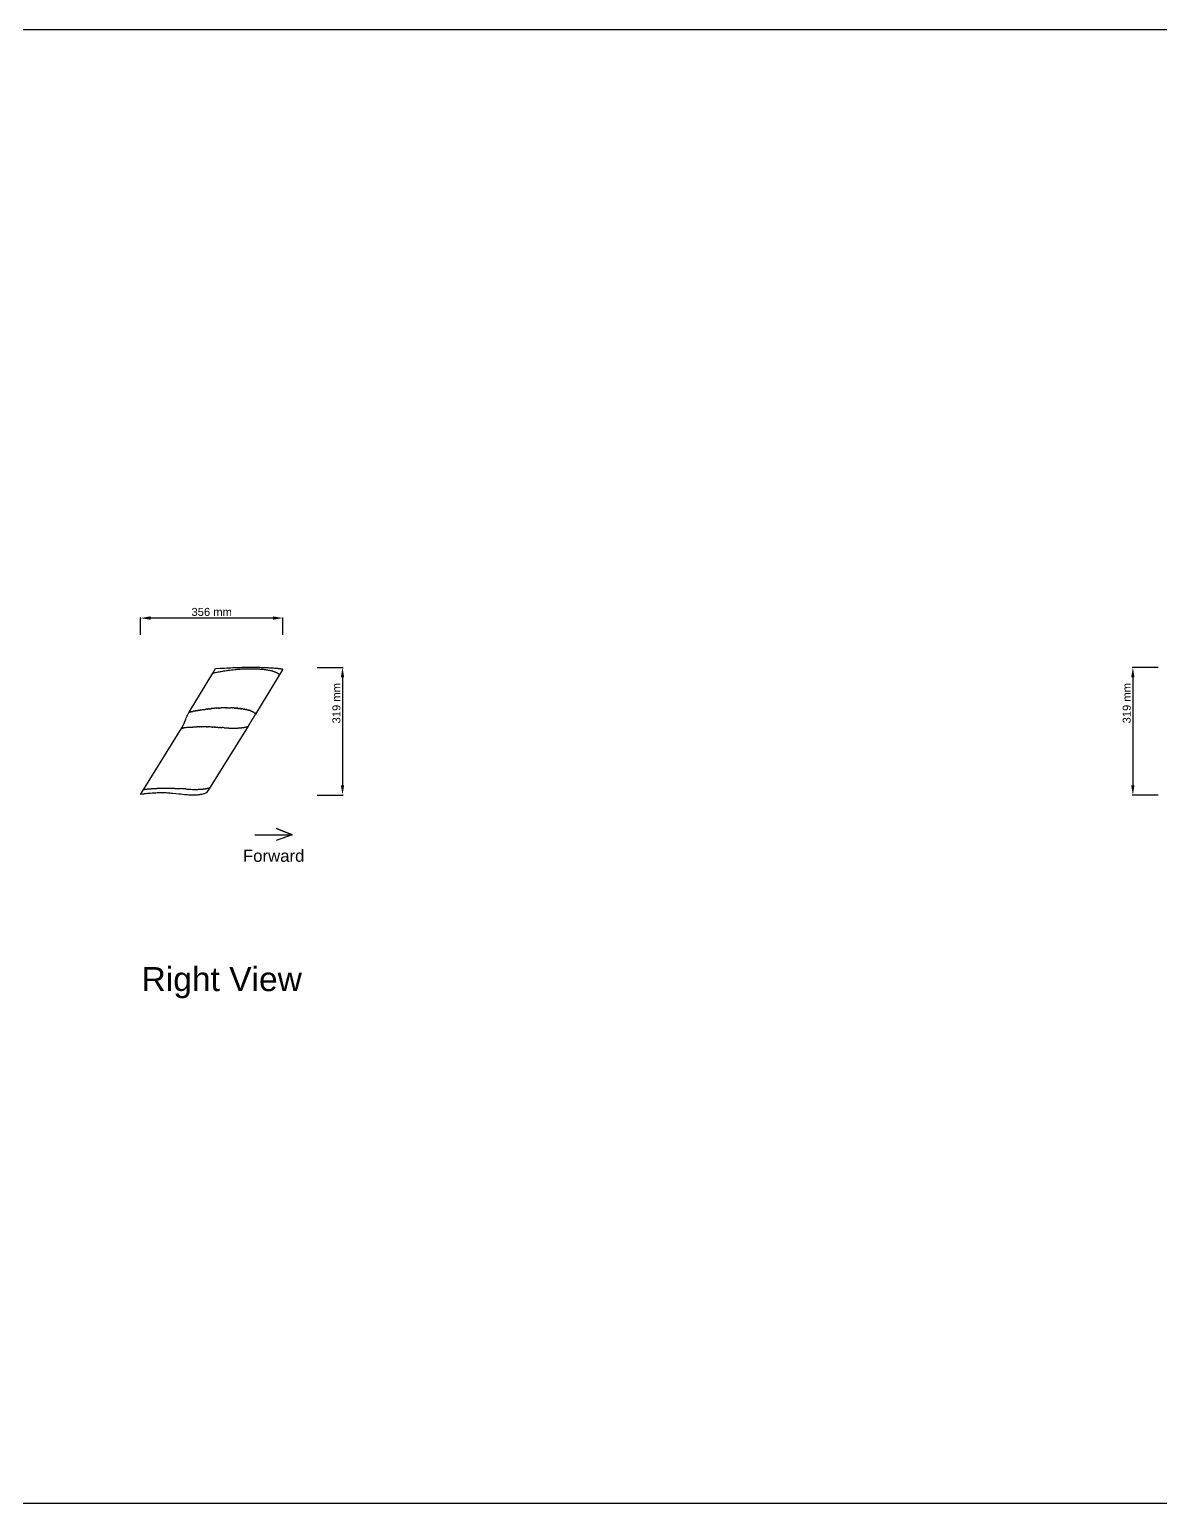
# Model space of a CAD drawing. Header units: millimetres. Extents: x 6152 to 28526, y 1087 to 12861.
# Drawn here: x 14631 to 17458, y 8855 to 12539 of the extents above; entities that cross this region are included whole.
import ezdxf

# ---------------------------------------------------------------- set-up
doc = ezdxf.new("R2010")
doc.units = ezdxf.units.MM
doc.header["$LTSCALE"] = 0.05
doc.layers.add('Cotation', color=8, linetype='Continuous', lineweight=9)
doc.layers.add('Text', color=8, linetype='Continuous')
doc.styles.get("Standard").update_dxf_attribs({"font": 'arial.ttf'})
doc.dimstyles.new('ISO-25', dxfattribs={"dimtxt": 2.5, "dimasz": 2.5, "dimexe": 1.25, "dimexo": 0.625, "dimtad": 1, "dimtxsty": 'Standard', "dimcen": 2.5, "dimadec": 0, "dimazin": 0, "dimtfac": 1, "dimtmove": 0, "dimatfit": 3, "dimfxl": 1, "dimarcsym": 0})

# ---------------------------------------------------------------- blocks, each defined once
blk = doc.blocks.new('*D46')
at = {"layer": 'Cotation', "color": 0, "lineweight": -2, "transparency": 16777216}
for p, q in [((15350.5, 10944.8), (15415, 10944.8)), ((15413.7, 10919.8), (15413.7, 10650.3)), ((15350.5, 10625.3), (15415, 10625.3))]:
    blk.add_line(p, q, dxfattribs=at)
at = {"layer": 'Cotation', "color": 0, "transparency": 16777216}
for points in [[(15409.5, 10919.8), (15417.9, 10919.8), (15413.7, 10944.8)], [(15409.5, 10650.3), (15417.9, 10650.3), (15413.7, 10625.3)]]:
    blk.add_solid(points, dxfattribs=at)
at = {"layer": 'Defpoints', "color": 0, "transparency": 16777216}
for p in [(15349.9, 10944.8), (15349.9, 10625.3), (15413.7, 10625.3)]:
    blk.add_point(p, dxfattribs=at)
at = {"layer": 'Cotation', "color": 0, "transparency": 16777216, "insert": (15398.5, 10855.2), "char_height": 20, "attachment_point": 5, "rotation": 90}
blk.add_mtext('319 mm', dxfattribs=at)
blk = doc.blocks.new('*D47')
at = {"layer": 'Cotation', "color": 0, "lineweight": -2, "transparency": 16777216}
for p, q in [((14908.9, 11025.9), (14908.9, 11069.3)), ((15239.7, 11068), (14933.9, 11068)), ((15264.7, 11025.9), (15264.7, 11069.3))]:
    blk.add_line(p, q, dxfattribs=at)
at = {"layer": 'Cotation', "color": 0, "transparency": 16777216}
for points in [[(14933.9, 11072.2), (14933.9, 11063.8), (14908.9, 11068)], [(15239.7, 11072.2), (15239.7, 11063.8), (15264.7, 11068)]]:
    blk.add_solid(points, dxfattribs=at)
at = {"layer": 'Defpoints', "color": 0, "transparency": 16777216}
for p in [(14908.9, 11068), (14908.9, 11025.3), (15264.7, 11025.3)]:
    blk.add_point(p, dxfattribs=at)
at = {"layer": 'Cotation', "color": 0, "transparency": 16777216, "insert": (15086.8, 11083.2), "char_height": 20, "attachment_point": 5}
blk.add_mtext('356 mm', dxfattribs=at)
blk = doc.blocks.new('*D48')
at = {"layer": 'Cotation', "color": 0, "lineweight": -2, "transparency": 16777216}
for p, q in [((17451.9, 10944.8), (17387.4, 10944.8)), ((17388.7, 10919.8), (17388.7, 10650.3)), ((17451.9, 10625.3), (17387.4, 10625.3))]:
    blk.add_line(p, q, dxfattribs=at)
at = {"layer": 'Cotation', "color": 0, "transparency": 16777216}
for points in [[(17384.5, 10919.8), (17392.9, 10919.8), (17388.7, 10944.8)], [(17384.5, 10650.3), (17392.9, 10650.3), (17388.7, 10625.3)]]:
    blk.add_solid(points, dxfattribs=at)
at = {"layer": 'Defpoints', "color": 0, "transparency": 16777216}
for p in [(17452.5, 10944.8), (17388.7, 10625.3), (17452.5, 10625.3)]:
    blk.add_point(p, dxfattribs=at)
at = {"layer": 'Cotation', "color": 0, "transparency": 16777216, "insert": (17373.5, 10855.2), "char_height": 20, "attachment_point": 5, "rotation": 90}
blk.add_mtext('319 mm', dxfattribs=at)

msp = doc.modelspace()

# ---------------------------------------------------------------- linework, layer by layer
for p, q in [((15089.9, 10930.6), (15096.7, 10941.7)), ((15264.5, 10940.2), (15255.7, 10925.7)), ((15030.2, 10832.7), (15089.9, 10930.6)), ((15255.7, 10925.7), (15196, 10827.8)), ((15030.3, 10832.7), (15030.2, 10832.7)), ((15030.2, 10832.7), (15030.2, 10832.7)), ((15030.3, 10832.8), (15030.3, 10832.8)), ((15030.3, 10832.8), (15030.4, 10832.8)), ((15030.3, 10832.7), (15030.3, 10832.7)), ((15030.3, 10832.7), (15030.3, 10832.7)), ((15030.3, 10832.7), (15030.3, 10832.7)), ((15030.3, 10832.7), (15030.3, 10832.7)), ((15030.4, 10832.8), (15030.5, 10832.8)), ((15030.6, 10832.9), (15030.5, 10832.9)), ((15030.5, 10832.8), (15030.5, 10832.9)), ((15030.5, 10832.8), (15030.5, 10832.8)), ((15030.7, 10832.9), (15030.7, 10832.9)), ((15030.8, 10832.9), (15030.7, 10832.9)), ((15030.7, 10832.9), (15030.7, 10832.9)), ((15030.9, 10833), (15030.8, 10832.9)), ((15030.8, 10832.9), (15030.8, 10832.9)), ((15030.9, 10833), (15030.9, 10833)), ((15030.9, 10833), (15031, 10833)), ((15030.9, 10833), (15030.9, 10833)), ((15031.1, 10833), (15031, 10833)), ((15031.2, 10833), (15031.1, 10833)), ((15031.1, 10833), (15031.1, 10833)), ((15031.2, 10833), (15031.2, 10833)), ((15032.8, 10833.4), (15032.6, 10833.3)), ((15032.8, 10833.4), (15033.1, 10833.4)), ((15033.6, 10833.5), (15033.1, 10833.4)), ((15033.6, 10833.5), (15034.4, 10833.7)), ((15034.4, 10833.7), (15034.4, 10833.7)), ((15034.4, 10833.7), (15034.8, 10833.7)), ((15034.9, 10833.8), (15034.8, 10833.7)), ((15034.9, 10833.8), (15035.1, 10833.8)), ((15035.5, 10833.9), (15035.1, 10833.8)), ((15035.5, 10833.9), (15035.9, 10834)), ((15036, 10834), (15035.9, 10834)), ((15036, 10834), (15036.4, 10834.1)), ((15036.5, 10834.1), (15036.4, 10834.1)), ((15036.5, 10834.1), (15036.9, 10834.2)), ((15037, 10834.2), (15036.9, 10834.2)), ((15037, 10834.2), (15037.6, 10834.3)), ((15038.1, 10834.4), (15037.6, 10834.3)), ((15038.1, 10834.4), (15039.1, 10834.6)), ((15039.1, 10834.6), (15039.6, 10834.7)), ((15039.1, 10834.6), (15039.1, 10834.6)), ((15039.7, 10834.7), (15039.6, 10834.7)), ((15039.7, 10834.7), (15040, 10834.8)), ((15040.2, 10834.9), (15040, 10834.8)), ((15040.2, 10834.9), (15040.5, 10834.9)), ((15040.7, 10835), (15040.5, 10834.9)), ((15040.7, 10835), (15041, 10835)), ((15041.2, 10835.1), (15041, 10835)), ((15041.2, 10835.1), (15041.5, 10835.1)), ((15041.8, 10835.2), (15041.5, 10835.1)), ((15041.8, 10835.2), (15042, 10835.2)), ((15042.3, 10835.3), (15042, 10835.2)), ((15042.3, 10835.3), (15042.4, 10835.3)), ((15042.8, 10835.4), (15042.4, 10835.3)), ((15042.8, 10835.4), (15042.9, 10835.4)), ((15043.3, 10835.5), (15042.9, 10835.4)), ((15043.9, 10835.6), (15043.4, 10835.5)), ((15043.9, 10835.6), (15044.9, 10835.8)), ((15044.9, 10835.8), (15045.3, 10835.9)), ((15045.5, 10835.9), (15045.3, 10835.9)), ((15045.5, 10835.9), (15045.8, 10836)), ((15046, 10836), (15045.8, 10836)), ((15046, 10836), (15046.3, 10836.1)), ((15046.5, 10836.1), (15046.3, 10836.1)), ((15046.5, 10836.1), (15046.8, 10836.1)), ((15047.1, 10836.2), (15046.8, 10836.1)), ((15047.1, 10836.2), (15047.3, 10836.2)), ((15047.6, 10836.3), (15047.3, 10836.2)), ((15047.6, 10836.3), (15047.8, 10836.3)), ((15048.1, 10836.4), (15047.8, 10836.3)), ((15048.1, 10836.4), (15048.3, 10836.4)), ((15048.6, 10836.5), (15048.3, 10836.4)), ((15048.6, 10836.5), (15048.7, 10836.5)), ((15049.2, 10836.6), (15048.7, 10836.5)), ((15049.2, 10836.6), (15050.2, 10836.8)), ((15050.2, 10836.8), (15050.7, 10836.8)), ((15050.8, 10836.9), (15050.7, 10836.8)), ((15050.8, 10836.9), (15051.2, 10836.9)), ((15051.3, 10837), (15051.2, 10836.9)), ((15051.3, 10837), (15051.7, 10837)), ((15052.4, 10837.1), (15051.7, 10837)), ((15052.4, 10837.1), (15052.6, 10837.2)), ((15053.5, 10837.3), (15052.6, 10837.2)), ((15053.5, 10837.3), (15053.6, 10837.3)), ((15054.5, 10837.5), (15053.6, 10837.3)), ((15055.1, 10837.6), (15054.6, 10837.5)), ((15055.1, 10837.6), (15055.3, 10837.6)), ((15055.6, 10837.7), (15055.3, 10837.6)), ((15055.6, 10837.7), (15056.1, 10837.7)), ((15056.7, 10837.8), (15056.1, 10837.7)), ((15056.7, 10837.8), (15056.9, 10837.9)), ((15057.2, 10837.9), (15056.9, 10837.9)), ((15057.2, 10837.9), (15057.6, 10838)), ((15058.3, 10838.1), (15057.6, 10838)), ((15060.8, 10838.5), (15061.4, 10838.6)), ((15061.6, 10838.6), (15061.4, 10838.6)), ((15061.6, 10838.6), (15062.2, 10838.7)), ((15062.4, 10838.7), (15062.2, 10838.7)), ((15062.4, 10838.7), (15063, 10838.8)), ((15063.5, 10838.9), (15063, 10838.8)), ((15063.5, 10838.9), (15063.9, 10838.9)), ((15064.3, 10839), (15063.9, 10838.9)), ((15064.3, 10839), (15064.5, 10839)), ((15064.9, 10839.1), (15064.5, 10839)), ((15064.9, 10839.1), (15065.3, 10839.1)), ((15065.8, 10839.2), (15065.3, 10839.1)), ((15065.8, 10839.2), (15066.1, 10839.2)), ((15066.6, 10839.3), (15066.1, 10839.2)), ((15066.6, 10839.3), (15067.4, 10839.4)), ((15067.4, 10839.4), (15068, 10839.5)), ((15068.3, 10839.5), (15068, 10839.5)), ((15068.3, 10839.5), (15068.5, 10839.6)), ((15069.1, 10839.6), (15068.5, 10839.6)), ((15069.1, 10839.6), (15069.7, 10839.7)), ((15069.9, 10839.8), (15069.7, 10839.7)), ((15069.9, 10839.8), (15070.3, 10839.8)), ((15070.8, 10839.9), (15070.3, 10839.8)), ((15070.8, 10839.9), (15071.5, 10840)), ((15071.6, 10840), (15071.5, 10840)), ((15071.6, 10840), (15072.1, 10840)), ((15072.4, 10840.1), (15072.1, 10840)), ((15072.4, 10840.1), (15072.7, 10840.1)), ((15073.5, 10840.2), (15072.7, 10840.1)), ((15073.5, 10840.2), (15073.9, 10840.2)), ((15075, 10840.4), (15073.9, 10840.2)), ((15075.8, 10840.5), (15075, 10840.4)), ((15075.8, 10840.5), (15076.2, 10840.5)), ((15077.3, 10840.7), (15076.2, 10840.5)), ((15077.3, 10840.7), (15077.4, 10840.7)), ((15078.3, 10840.8), (15077.4, 10840.7)), ((15078.3, 10840.8), (15078.8, 10840.8)), ((15079.3, 10840.9), (15078.8, 10840.8)), ((15079.3, 10840.9), (15079.8, 10841)), ((15080.8, 10841.1), (15079.8, 10841)), ((15080.8, 10841.1), (15081, 10841.1)), ((15081.7, 10841.2), (15081, 10841.1)), ((15081.7, 10841.2), (15082.1, 10841.2)), ((15082.5, 10841.3), (15082.1, 10841.2)), ((15082.5, 10841.3), (15083.4, 10841.4)), ((15084.2, 10841.4), (15083.4, 10841.4)), ((15084.2, 10841.4), (15084.5, 10841.5)), ((15085, 10841.5), (15084.5, 10841.5)), ((15085, 10841.5), (15085.7, 10841.6)), ((15086.7, 10841.7), (15085.7, 10841.6)), ((15086.7, 10841.7), (15087.4, 10841.8)), ((15087.7, 10841.8), (15087.4, 10841.8)), ((15087.7, 10841.8), (15088.2, 10841.9)), ((15088.4, 10841.9), (15088.2, 10841.9)), ((15088.4, 10841.9), (15088.8, 10841.9)), ((15089.3, 10842), (15088.8, 10841.9)), ((15089.3, 10842), (15090, 10842)), ((15090.1, 10842), (15090, 10842)), ((15090.1, 10842), (15090.7, 10842.1)), ((15090.9, 10842.1), (15090.7, 10842.1)), ((15090.9, 10842.1), (15091.2, 10842.2)), ((15091.8, 10842.2), (15091.2, 10842.2)), ((15091.8, 10842.2), (15092.5, 10842.3)), ((15092.6, 10842.3), (15092.5, 10842.3)), ((15092.6, 10842.3), (15093.1, 10842.3)), ((15093.5, 10842.4), (15093.1, 10842.3)), ((15095.2, 10842.5), (15094.9, 10842.5)), ((15095.2, 10842.5), (15095.6, 10842.5)), ((15096, 10842.6), (15095.6, 10842.5)), ((15097.7, 10842.7), (15097.4, 10842.7)), ((15097.7, 10842.7), (15098, 10842.7)), ((15099, 10842.8), (15099.3, 10842.8)), ((15100.3, 10842.9), (15100.5, 10842.9)), ((15100.9, 10843), (15100.5, 10842.9)), ((15100.9, 10843), (15101.1, 10843)), ((15101.5, 10843), (15101.1, 10843)), ((15101.5, 10843), (15101.7, 10843)), ((15102, 10843), (15101.7, 10843)), ((15102, 10843), (15102.4, 10843)), ((15102.8, 10843.1), (15102.4, 10843)), ((15102.8, 10843.1), (15103, 10843.1)), ((15103.2, 10843.1), (15103, 10843.1)), ((15103.2, 10843.1), (15103.6, 10843.1)), ((15104.1, 10843.1), (15103.6, 10843.1)), ((15104.1, 10843.1), (15104.2, 10843.2)), ((15104.5, 10843.2), (15104.2, 10843.2)), ((15104.5, 10843.2), (15104.8, 10843.2)), ((15105.8, 10843.2), (15106.1, 10843.2)), ((15106.2, 10843.3), (15106.1, 10843.2)), ((15106.2, 10843.3), (15106.9, 10843.3)), ((15107.1, 10843.3), (15106.9, 10843.3)), ((15107.1, 10843.3), (15107.2, 10843.3)), ((15107.5, 10843.3), (15107.2, 10843.3)), ((15107.5, 10843.3), (15108.4, 10843.3)), ((15108.8, 10843.4), (15108.4, 10843.3)), ((15108.8, 10843.4), (15109.6, 10843.4)), ((15109.6, 10843.4), (15109.6, 10843.4)), ((15109.6, 10843.4), (15110.2, 10843.4)), ((15110.5, 10843.4), (15110.2, 10843.4)), ((15110.5, 10843.4), (15110.8, 10843.4)), ((15111.4, 10843.4), (15110.8, 10843.4)), ((15113.1, 10843.5), (15112.6, 10843.5)), ((15115.6, 10843.5), (15115.1, 10843.5)), ((15122.5, 10843.6), (15122.6, 10843.6)), ((15123.3, 10843.6), (15122.6, 10843.6)), ((15123.3, 10843.6), (15123.5, 10843.6)), ((15125.9, 10843.6), (15130.2, 10843.6)), ((15130.3, 10843.6), (15130.2, 10843.6)), ((15130.3, 10843.6), (15131, 10843.6)), ((15131.1, 10843.6), (15131.9, 10843.6)), ((15131.9, 10843.6), (15132.7, 10843.6)), ((15132.7, 10843.6), (15133.6, 10843.5)), ((15134.3, 10843.5), (15133.6, 10843.5)), ((15135.2, 10843.5), (15134.4, 10843.5)), ((15135.2, 10843.5), (15135.3, 10843.5)), ((15136, 10843.5), (15135.3, 10843.5)), ((15136.7, 10843.4), (15136, 10843.5)), ((15136.7, 10843.4), (15137, 10843.4)), ((15137.6, 10843.4), (15137, 10843.4)), ((15137.6, 10843.4), (15137.8, 10843.4)), ((15138.4, 10843.4), (15137.8, 10843.4)), ((15138.4, 10843.4), (15138.7, 10843.4)), ((15139, 10843.4), (15138.7, 10843.4)), ((15139, 10843.4), (15139.6, 10843.3)), ((15140, 10843.3), (15139.6, 10843.3)), ((15143.2, 10843.2), (15143, 10843.2)), ((15143.2, 10843.2), (15143.5, 10843.2)), ((15144.3, 10843.1), (15144.6, 10843.1)), ((15144.9, 10843.1), (15144.6, 10843.1)), ((15144.9, 10843.1), (15145.1, 10843.1)), ((15145.4, 10843), (15145.1, 10843.1)), ((15145.4, 10843), (15145.7, 10843)), ((15145.9, 10843), (15145.7, 10843)), ((15145.9, 10843), (15146.2, 10843)), ((15146.5, 10843), (15146.2, 10843)), ((15146.5, 10843), (15146.8, 10842.9)), ((15147, 10842.9), (15146.8, 10842.9)), ((15147, 10842.9), (15147.3, 10842.9)), ((15147.6, 10842.9), (15147.3, 10842.9)), ((15147.6, 10842.9), (15147.8, 10842.9)), ((15148.1, 10842.8), (15147.8, 10842.9)), ((15148.1, 10842.8), (15148.4, 10842.8)), ((15148.6, 10842.8), (15148.4, 10842.8)), ((15148.6, 10842.8), (15148.9, 10842.8)), ((15149.1, 10842.8), (15148.9, 10842.8)), ((15150.3, 10842.6), (15150, 10842.7)), ((15150.3, 10842.6), (15150.5, 10842.6)), ((15150.8, 10842.6), (15150.5, 10842.6)), ((15150.8, 10842.6), (15151.1, 10842.6)), ((15151.2, 10842.6), (15151.1, 10842.6)), ((15152.5, 10842.4), (15152.1, 10842.5)), ((15152.5, 10842.4), (15152.7, 10842.4)), ((15152.9, 10842.4), (15152.7, 10842.4)), ((15152.9, 10842.4), (15153.1, 10842.4)), ((15153.3, 10842.3), (15153.1, 10842.4)), ((15153.3, 10842.3), (15153.7, 10842.3)), ((15154.2, 10842.2), (15153.7, 10842.3)), ((15154.2, 10842.2), (15154.3, 10842.2)), ((15154.6, 10842.2), (15154.3, 10842.2)), ((15154.6, 10842.2), (15154.8, 10842.2)), ((15155, 10842.2), (15154.8, 10842.2)), ((15155, 10842.2), (15155.4, 10842.1)), ((15155.4, 10842.1), (15155.4, 10842.1)), ((15155.4, 10842.1), (15155.9, 10842)), ((15156.2, 10842), (15155.9, 10842)), ((15156.2, 10842), (15156.4, 10842)), ((15157, 10841.9), (15156.4, 10842)), ((15157, 10841.9), (15157.5, 10841.8)), ((15157.8, 10841.8), (15157.5, 10841.8)), ((15157.8, 10841.8), (15158, 10841.8)), ((15158.2, 10841.8), (15158, 10841.8)), ((15158.2, 10841.8), (15158.5, 10841.7)), ((15158.6, 10841.7), (15158.5, 10841.7)), ((15158.6, 10841.7), (15159, 10841.6)), ((15159.4, 10841.6), (15159, 10841.6)), ((15159.4, 10841.6), (15159.6, 10841.6)), ((15159.8, 10841.5), (15159.6, 10841.6)), ((15159.8, 10841.5), (15160.1, 10841.5)), ((15160.2, 10841.5), (15160.1, 10841.5)), ((15160.2, 10841.5), (15160.7, 10841.4)), ((15161, 10841.4), (15160.7, 10841.4)), ((15161, 10841.4), (15161.2, 10841.4)), ((15161.4, 10841.3), (15161.2, 10841.4)), ((15161.4, 10841.3), (15161.7, 10841.3)), ((15161.8, 10841.3), (15161.7, 10841.3)), ((15161.8, 10841.3), (15162.3, 10841.2)), ((15162.6, 10841.1), (15162.3, 10841.2)), ((15162.6, 10841.1), (15162.8, 10841.1)), ((15163, 10841.1), (15162.8, 10841.1)), ((15163, 10841.1), (15163.3, 10841)), ((15163.4, 10841), (15163.3, 10841)), ((15163.4, 10841), (15163.8, 10841)), ((15164.2, 10840.9), (15163.8, 10841)), ((15164.2, 10840.9), (15164.4, 10840.9)), ((15164.6, 10840.8), (15164.4, 10840.9)), ((15164.6, 10840.8), (15164.9, 10840.8)), ((15165, 10840.8), (15164.9, 10840.8)), ((15165, 10840.8), (15165.4, 10840.7)), ((15165.8, 10840.7), (15165.4, 10840.7)), ((15165.8, 10840.7), (15166, 10840.6)), ((15166.2, 10840.6), (15166, 10840.6)), ((15166.2, 10840.6), (15166.5, 10840.5)), ((15166.6, 10840.5), (15166.5, 10840.5)), ((15166.6, 10840.5), (15167, 10840.5)), ((15167.4, 10840.4), (15167, 10840.5)), ((15167.4, 10840.4), (15167.5, 10840.4)), ((15167.8, 10840.3), (15167.5, 10840.4)), ((15167.8, 10840.3), (15168, 10840.3)), ((15168.2, 10840.3), (15168, 10840.3)), ((15168.2, 10840.3), (15168.6, 10840.2)), ((15168.9, 10840.1), (15168.6, 10840.2)), ((15168.9, 10840.1), (15169.1, 10840.1)), ((15169.3, 10840), (15169.1, 10840.1)), ((15169.3, 10840), (15169.6, 10840)), ((15169.7, 10840), (15169.6, 10840)), ((15169.7, 10840), (15170.1, 10839.9)), ((15170.5, 10839.8), (15170.1, 10839.9)), ((15170.5, 10839.8), (15170.7, 10839.8)), ((15170.9, 10839.7), (15170.7, 10839.8)), ((15170.9, 10839.7), (15171.2, 10839.7)), ((15171.3, 10839.7), (15171.2, 10839.7)), ((15171.3, 10839.7), (15171.7, 10839.6)), ((15172, 10839.5), (15171.7, 10839.6)), ((15172, 10839.5), (15172.2, 10839.5)), ((15172.4, 10839.4), (15172.2, 10839.5)), ((15172.4, 10839.4), (15172.7, 10839.4)), ((15172.8, 10839.4), (15172.7, 10839.4)), ((15172.8, 10839.4), (15173, 10839.3)), ((15173.2, 10839.3), (15173, 10839.3)), ((15173.6, 10839.2), (15173.2, 10839.3)), ((15173.2, 10839.3), (15173.2, 10839.3)), ((15173.6, 10839.2), (15173.7, 10839.2)), ((15173.9, 10839.1), (15173.7, 10839.2)), ((15173.9, 10839.1), (15174, 10839.1)), ((15174.3, 10839), (15174, 10839.1)), ((15174.3, 10839), (15174.5, 10839)), ((15174.7, 10838.9), (15174.5, 10839)), ((15174.7, 10838.9), (15174.8, 10838.9)), ((15175.1, 10838.8), (15174.8, 10838.9)), ((15175.1, 10838.8), (15175.3, 10838.8)), ((15175.4, 10838.8), (15175.3, 10838.8)), ((15175.4, 10838.8), (15175.5, 10838.7)), ((15175.8, 10838.7), (15175.5, 10838.7)), ((15175.8, 10838.7), (15176, 10838.6)), ((15176.2, 10838.6), (15176, 10838.6)), ((15176.2, 10838.6), (15176.3, 10838.6)), ((15176.6, 10838.5), (15176.3, 10838.6)), ((15176.6, 10838.5), (15176.8, 10838.4)), ((15176.9, 10838.4), (15176.8, 10838.4)), ((15176.9, 10838.4), (15177, 10838.4)), ((15177.3, 10838.3), (15177, 10838.4)), ((15177.3, 10838.3), (15177.5, 10838.2)), ((15177.7, 10838.2), (15177.5, 10838.2)), ((15177.7, 10838.2), (15177.8, 10838.2)), ((15178, 10838.1), (15177.8, 10838.2)), ((15178, 10838.1), (15178.3, 10838)), ((15178.4, 10838), (15178.3, 10838)), ((15178.4, 10838), (15178.5, 10837.9)), ((15178.8, 10837.9), (15178.5, 10837.9)), ((15178.8, 10837.9), (15179, 10837.8)), ((15179.1, 10837.8), (15179, 10837.8)), ((15179.1, 10837.8), (15179.2, 10837.7)), ((15179.4, 10837.7), (15179.2, 10837.7)), ((15179.4, 10837.7), (15179.7, 10837.6)), ((15179.9, 10837.5), (15179.7, 10837.6)), ((15179.9, 10837.5), (15180, 10837.5)), ((15180.1, 10837.5), (15180, 10837.5)), ((15180.1, 10837.5), (15180.7, 10837.3)), ((15181.4, 10837), (15181.2, 10837.1)), ((15181.6, 10837), (15181.4, 10837)), ((15181.8, 10836.9), (15181.6, 10837)), ((15181.6, 10837), (15181.6, 10837)), ((15181.8, 10836.9), (15181.9, 10836.9)), ((15182, 10836.8), (15181.9, 10836.9)), ((15182.2, 10836.7), (15182.1, 10836.8)), ((15182.2, 10836.7), (15182.3, 10836.7)), ((15182.5, 10836.6), (15182.3, 10836.7)), ((15182.7, 10836.6), (15182.5, 10836.6)), ((15182.5, 10836.6), (15182.5, 10836.6)), ((15182.7, 10836.6), (15182.8, 10836.5)), ((15182.9, 10836.5), (15182.8, 10836.5)), ((15182.9, 10836.5), (15183, 10836.4)), ((15183.2, 10836.4), (15183, 10836.4)), ((15183.2, 10836.4), (15183.3, 10836.4)), ((15183.4, 10836.3), (15183.3, 10836.4)), ((15183.4, 10836.3), (15183.5, 10836.3)), ((15183.6, 10836.2), (15183.5, 10836.3)), ((15183.6, 10836.2), (15183.7, 10836.2)), ((15183.8, 10836.1), (15183.7, 10836.2)), ((15183.8, 10836.1), (15183.9, 10836.1)), ((15184, 10836.1), (15183.9, 10836.1)), ((15184, 10836.1), (15184.2, 10836)), ((15184.2, 10836), (15184.2, 10836)), ((15184.2, 10836), (15184.4, 10835.9)), ((15184.4, 10835.9), (15184.4, 10835.9)), ((15184.4, 10835.9), (15184.6, 10835.8)), ((15184.7, 10835.8), (15184.6, 10835.8)), ((15184.7, 10835.8), (15184.8, 10835.7)), ((15184.9, 10835.7), (15184.8, 10835.7)), ((15186.2, 10835.2), (15186.4, 10835.1)), ((15188, 10834.4), (15188.1, 10834.3)), ((15188.3, 10834.2), (15188.1, 10834.3)), ((15189.8, 10833.5), (15189.6, 10833.6)), ((15189.8, 10833.5), (15189.8, 10833.4)), ((15191.1, 10832.7), (15191.2, 10832.7)), ((15191.3, 10832.6), (15191.2, 10832.7)), ((15192.9, 10831.6), (15192.7, 10831.7)), ((15192.9, 10831.6), (15193, 10831.6)), ((15193, 10831.5), (15193, 10831.6)), ((15193.2, 10831.4), (15193.1, 10831.5)), ((15193.2, 10831.4), (15193.3, 10831.4)), ((15193.3, 10831.3), (15193.3, 10831.4)), ((15193.3, 10831.3), (15193.4, 10831.3)), ((15193.6, 10831.1), (15193.7, 10831.1)), ((15193.8, 10831), (15193.7, 10831.1)), ((15193.9, 10830.9), (15193.8, 10831)), ((15193.9, 10830.9), (15194, 10830.8)), ((15194.1, 10830.8), (15194, 10830.8)), ((15194.1, 10830.8), (15194.2, 10830.7)), ((15194.3, 10830.6), (15194.2, 10830.7)), ((15194.3, 10830.6), (15194.4, 10830.5)), ((15194.5, 10830.4), (15194.4, 10830.5)), ((15194.9, 10830.1), (15194.8, 10830.2)), ((15194.9, 10830.1), (15195, 10830)), ((15195.1, 10829.9), (15195.2, 10829.9)), ((15195.2, 10829.8), (15195.2, 10829.9)), ((15195.2, 10829.8), (15195.3, 10829.8)), ((15195.3, 10829.7), (15195.3, 10829.8)), ((14916.9, 10640.2), (15012.2, 10793.3)), ((15012.2, 10793.2), (15012.2, 10793.2)), ((15012.2, 10793.2), (15012.2, 10793.2)), ((15012.2, 10793.1), (15012.2, 10793.1)), ((15012.2, 10793.1), (15012.2, 10793.1)), ((15012.2, 10793.1), (15012.2, 10793.1)), ((15012.2, 10793.1), (15012.2, 10793)), ((15012.2, 10793.1), (15012.2, 10793.1)), ((15012.2, 10793), (15012.2, 10793)), ((15012.2, 10793), (15012.3, 10793)), ((15012.3, 10793), (15012.5, 10793)), ((15012.3, 10793), (15012.3, 10793)), ((15012.3, 10793), (15012.3, 10793)), ((15012.3, 10793), (15012.3, 10793)), ((15012.8, 10793), (15012.8, 10793)), ((15013.4, 10793), (15014.4, 10793.1)), ((15014.4, 10793.1), (15014.9, 10793.2)), ((15014.9, 10793.2), (15015.5, 10793.3)), ((15015.5, 10793.3), (15015.8, 10793.3)), ((15015.8, 10793.3), (15016.8, 10793.4)), ((15021.1, 10812.5), (15021.1, 10812.6)), ((15028.5, 10794.6), (15029, 10794.6)), ((15034.2, 10795), (15034.7, 10795)), ((15034.7, 10795), (15035.3, 10795)), ((15035.3, 10795), (15035.8, 10795.1)), ((15035.8, 10795.1), (15036.3, 10795.1)), ((15036.3, 10795.1), (15036.8, 10795.1)), ((15036.8, 10795.1), (15037.4, 10795.1)), ((15037.4, 10795.1), (15037.8, 10795.2)), ((15037.8, 10795.2), (15038.4, 10795.2)), ((15038.4, 10795.2), (15038.9, 10795.2)), ((15038.9, 10795.2), (15039.5, 10795.3)), ((15039.5, 10795.3), (15039.7, 10795.3)), ((15049.3, 10795.8), (15049.9, 10795.8)), ((15049.3, 10795.7), (15049.3, 10795.8)), ((15049.9, 10795.8), (15050.1, 10795.8)), ((15050.1, 10795.8), (15050.6, 10795.8)), ((15056.6, 10796), (15057.2, 10796)), ((15057.2, 10796), (15057.4, 10796)), ((15060.7, 10796.1), (15061.5, 10796.1)), ((15073.8, 10796.1), (15074.4, 10796.1)), ((15076.2, 10796.1), (15077, 10796)), ((15077.1, 10796), (15077.9, 10796)), ((15077.9, 10796), (15077.9, 10796)), ((15177.9, 10798.2), (15082.6, 10645.2)), ((15088.4, 10795.7), (15089.2, 10795.6)), ((15089.2, 10795.6), (15089.3, 10795.6)), ((15093.1, 10795.4), (15093.4, 10795.4)), ((15096.6, 10795.2), (15101.5, 10795)), ((15101.5, 10795), (15102.6, 10794.9)), ((15102.6, 10794.9), (15106.1, 10794.7)), ((15106.1, 10794.7), (15106.3, 10794.7)), ((15106.3, 10794.7), (15106.4, 10794.7)), ((15109.1, 10794.5), (15112.9, 10794.3)), ((15123, 10793.7), (15123.1, 10793.6)), ((15123.1, 10793.6), (15124, 10793.6)), ((15124, 10793.6), (15124.3, 10793.6)), ((15127.8, 10793.4), (15128, 10793.4)), ((15130, 10793.2), (15130.8, 10793.2)), ((15130.8, 10793.2), (15131.4, 10793.2)), ((15147.5, 10793.1), (15147.6, 10793.1)), ((15147.6, 10793.1), (15148, 10793.1)), ((15148.1, 10793.1), (15148.6, 10793.1)), ((15154.6, 10793.4), (15154.9, 10793.4)), ((15154.9, 10793.4), (15155.1, 10793.4)), ((15155.1, 10793.4), (15155.4, 10793.5)), ((15155.4, 10793.5), (15155.6, 10793.5)), ((15155.6, 10793.5), (15155.7, 10793.5)), ((15155.7, 10793.5), (15156.1, 10793.5)), ((15156.1, 10793.5), (15156.3, 10793.5)), ((15156.3, 10793.5), (15156.8, 10793.5)), ((15156.8, 10793.5), (15156.9, 10793.6)), ((15156.9, 10793.6), (15157.3, 10793.6)), ((15157.3, 10793.6), (15157.7, 10793.6)), ((15157.7, 10793.6), (15157.8, 10793.6)), ((15158.8, 10793.7), (15158.9, 10793.7)), ((15158.9, 10793.7), (15159.4, 10793.8)), ((15161.4, 10794), (15161.6, 10794)), ((15161.6, 10794), (15162.1, 10794)), ((15163.3, 10794.2), (15165, 10794.4)), ((15172.4, 10795.8), (15172.8, 10795.8)), ((15174.2, 10796.2), (15174.3, 10796.2)), ((15174.3, 10796.2), (15174.4, 10796.2)), ((15176, 10796.8), (15176.1, 10796.8)), ((15176, 10796.8), (15176, 10796.8)), ((15176.1, 10796.8), (15176.4, 10797)), ((15195.5, 10829.5), (15195.4, 10829.6)), ((15195.5, 10829.5), (15195.5, 10829.5)), ((15195.5, 10829.5), (15195.6, 10829.4)), ((15195.5, 10829.5), (15195.5, 10829.5)), ((15195.6, 10829.4), (15195.6, 10829.4)), ((15195.7, 10829.3), (15195.6, 10829.4)), ((15195.6, 10829.4), (15195.6, 10829.4)), ((15195.7, 10829.3), (15195.7, 10829.3)), ((15195.7, 10829.3), (15195.7, 10829.2)), ((15195.7, 10829.3), (15195.7, 10829.3)), ((15195.9, 10829.1), (15195.8, 10829.1)), ((15195.8, 10829.1), (15195.8, 10829.1)), ((15195.9, 10829.1), (15195.9, 10829)), ((15195.9, 10829), (15195.9, 10829)), ((15195.9, 10829), (15196, 10828.8)), ((15196, 10828.8), (15196, 10828.8)), ((15196, 10828.8), (15196, 10828.8)), ((15196, 10828.8), (15196, 10828.7)), ((15196, 10828.8), (15196, 10828.8)), ((15196.1, 10828.7), (15196, 10828.7)), ((15196, 10828), (15196.1, 10828)), ((15196.1, 10828.7), (15196.1, 10828.7)), ((15196.1, 10828.6), (15196.1, 10828.6)), ((15196.1, 10828.5), (15196.1, 10828.4)), ((15196.1, 10828.4), (15196.1, 10828.4)), ((15196.1, 10828.4), (15196.1, 10828.4)), ((15196.1, 10828.4), (15196.1, 10828.3)), ((15196.1, 10828.4), (15196.1, 10828.4)), ((15196.1, 10828.3), (15196.1, 10828.2)), ((15196.1, 10828.1), (15196.1, 10828.1)), ((15196.1, 10828), (15196.1, 10828)), ((14908.9, 10627.4), (14916.9, 10640.2)), ((14917.5, 10639.9), (14917.5, 10639.9)), ((14918, 10639.9), (14919.5, 10640.1)), ((14918, 10639.9), (14918, 10639.9)), ((14919.6, 10640.1), (14919.8, 10640.2)), ((15075.4, 10642.3), (15075.6, 10642.4)), ((15075.6, 10642.4), (15075.7, 10642.4)), ((15079.2, 10643.2), (15079.3, 10643.2)), ((15079.3, 10643.2), (15079.5, 10643.3)), ((15079.3, 10643.2), (15079.3, 10643.2)), ((15079.5, 10643.3), (15079.6, 10643.3)), ((15079.5, 10643.3), (15079.5, 10643.3)), ((15079.6, 10643.3), (15079.6, 10643.3)), ((15082.3, 10644.8), (15082.4, 10644.9))]:
    msp.add_line(p, q)
msp.add_lwpolyline([(6152.2, 12538.8), (22302.8, 12538.8), (22302.8, 8855.3), (6152.2, 8855.3)], close=True)
for points in [[(15089.9, 10930.6), (15089.9, 10930.6), (15089.9, 10930.6), (15089.9, 10930.6), (15089.9, 10930.6), (15089.9, 10930.6), (15089.9, 10930.6), (15089.9, 10930.6), (15089.9, 10930.6), (15089.9, 10930.6), (15089.9, 10930.6), (15090, 10930.6), (15090, 10930.6), (15090, 10930.6), (15090, 10930.6), (15090, 10930.6), (15090, 10930.6), (15090, 10930.6), (15090, 10930.6), (15090, 10930.6), (15090, 10930.7), (15090, 10930.7), (15090, 10930.7), (15090.1, 10930.7), (15090.1, 10930.7), (15090.1, 10930.7), (15090.1, 10930.7), (15090.2, 10930.7), (15090.3, 10930.8), (15090.4, 10930.8), (15090.5, 10930.8), (15090.6, 10930.9), (15090.8, 10930.9), (15092.8, 10931.3), (15094.5, 10931.6), (15096.6, 10932.1), (15100.7, 10932.9), (15102.6, 10933.3), (15104.6, 10933.7), (15106.5, 10934), (15108.4, 10934.4), (15110.4, 10934.7), (15114.3, 10935.4), (15117.3, 10935.9), (15120.4, 10936.4), (15123.4, 10936.8), (15126.5, 10937.2), (15128.8, 10937.5), (15131.2, 10937.8), (15135.9, 10938.4), (15140.7, 10939), (15145.4, 10939.5), (15147.9, 10939.8), (15150.3, 10940), (15152.8, 10940.2), (15155.3, 10940.4), (15157.7, 10940.6), (15160.2, 10940.8), (15162.7, 10941), (15165.2, 10941.1), (15167.5, 10941.2), (15169.9, 10941.3), (15172.3, 10941.4), (15174.8, 10941.4), (15177.2, 10941.5), (15179.7, 10941.5), (15183.2, 10941.5), (15186.8, 10941.5), (15190, 10941.5), (15193.2, 10941.4), (15196.5, 10941.3), (15199.7, 10941.2), (15201.9, 10941.1), (15204, 10941), (15206.2, 10940.9), (15208.3, 10940.7), (15210, 10940.5), (15211.7, 10940.4), (15213.4, 10940.2), (15215.1, 10940), (15218.3, 10939.6), (15219.9, 10939.4), (15221.5, 10939.2), (15223.1, 10938.9), (15224.7, 10938.7), (15226.3, 10938.4), (15227.9, 10938.1), (15229.4, 10937.9), (15231, 10937.6), (15232.5, 10937.3), (15234, 10936.9), (15235.5, 10936.6), (15237, 10936.2), (15238.5, 10935.8), (15239.9, 10935.3), (15240.8, 10935), (15241.7, 10934.7), (15242.6, 10934.4), (15243.5, 10934), (15244.4, 10933.7), (15245.2, 10933.3), (15246.1, 10933), (15246.9, 10932.6), (15248.4, 10931.9), (15249.1, 10931.6), (15249.8, 10931.2), (15250.5, 10930.8), (15251.2, 10930.4), (15251.8, 10930), (15252.4, 10929.6), (15253, 10929.2), (15253.6, 10928.8), (15254.2, 10928.4), (15254.7, 10927.9), (15255, 10927.6), (15255.1, 10927.5), (15255.2, 10927.4), (15255.2, 10927.4), (15255.3, 10927.3), (15255.4, 10927.2), (15255.4, 10927.2), (15255.5, 10927.1), (15255.5, 10927), (15255.6, 10927), (15255.6, 10927), (15255.6, 10926.9), (15255.6, 10926.9), (15255.6, 10926.9), (15255.7, 10926.8), (15255.7, 10926.8), (15255.7, 10926.8), (15255.7, 10926.7), (15255.7, 10926.7), (15255.7, 10926.7), (15255.7, 10926.7), (15255.7, 10926.6), (15255.8, 10926.6), (15255.8, 10926.6), (15255.8, 10926.5), (15255.8, 10926.5), (15255.8, 10926.5), (15255.8, 10926.5), (15255.8, 10926.4), (15255.8, 10926.4), (15255.8, 10926.4), (15255.8, 10926.3), (15255.8, 10926.3), (15255.8, 10926.3), (15255.8, 10926.2), (15255.8, 10926.2), (15255.8, 10926.2), (15255.8, 10926.2), (15255.8, 10926.1), (15255.8, 10926.1), (15255.8, 10926.1), (15255.8, 10926), (15255.8, 10926), (15255.8, 10926), (15255.8, 10926), (15255.8, 10925.9), (15255.8, 10925.9), (15255.8, 10925.9), (15255.7, 10925.9), (15255.7, 10925.8), (15255.7, 10925.8), (15255.7, 10925.8), (15255.7, 10925.8), (15255.7, 10925.7), (15255.7, 10925.7)], [(15020.5, 10811), (15022.1, 10815.1), (15023.3, 10818.3), (15024, 10819.9), (15024.6, 10821.4), (15025.2, 10822.8), (15025.8, 10824.2), (15026.4, 10825.5), (15027.1, 10826.8), (15027.8, 10828.3), (15028.6, 10829.8), (15029, 10830.5), (15029.4, 10831.3), (15029.8, 10832), (15030.2, 10832.7)]]:
    msp.add_lwpolyline(points)
for points in [[(15096.7, 10941.7), (15096.7, 10941.7), (15096.7, 10941.7), (15096.7, 10941.7), (15096.7, 10941.7), (15096.7, 10941.7), (15096.7, 10941.7), (15096.7, 10941.7), (15096.7, 10941.7), (15096.7, 10941.7), (15096.7, 10941.7), (15096.7, 10941.7), (15096.7, 10941.7), (15096.7, 10941.7), (15096.7, 10941.7), (15096.7, 10941.8), (15096.7, 10941.8), (15096.7, 10941.8), (15096.7, 10941.8), (15096.7, 10941.8), (15096.7, 10941.8), (15096.7, 10941.8), (15096.8, 10941.8), (15096.8, 10941.8), (15096.8, 10941.8), (15096.8, 10941.8), (15096.8, 10941.8), (15096.8, 10941.8), (15096.8, 10941.8), (15096.8, 10941.8), (15096.8, 10941.8), (15096.8, 10941.8), (15096.8, 10941.8), (15096.8, 10941.8), (15096.8, 10941.8), (15096.8, 10941.8), (15096.9, 10941.8), (15096.9, 10941.8), (15096.9, 10941.8), (15097.1, 10941.8), (15097.3, 10941.8), (15108.3, 10942.6), (15111.9, 10942.8), (15115.4, 10943), (15119.1, 10943.2), (15124.8, 10943.5), (15130.5, 10943.8), (15134.9, 10944), (15139.4, 10944.1), (15143.9, 10944.3), (15148.4, 10944.5), (15153.2, 10944.6), (15157.9, 10944.7), (15162.7, 10944.9), (15167.5, 10944.9), (15172.1, 10945, -0.002635), (15188.9, 10945.1), (15195.5, 10945), (15202, 10945), (15206.4, 10944.9), (15210.8, 10944.8), (15214.4, 10944.7), (15217.9, 10944.6), (15221.3, 10944.5), (15224.7, 10944.3), (15228.1, 10944.2), (15231.5, 10944), (15234.9, 10943.8), (15238.2, 10943.6), (15241.5, 10943.4), (15244.7, 10943.2), (15246.8, 10943), (15248.9, 10942.8), (15250.9, 10942.6), (15252.9, 10942.3), (15254.6, 10942.1), (15256.4, 10941.9), (15258, 10941.7), (15259.6, 10941.4), (15261.1, 10941.2), (15262.6, 10940.9), (15263.4, 10940.7), (15263.7, 10940.7), (15263.9, 10940.6), (15264, 10940.6), (15264.1, 10940.5), (15264.2, 10940.5), (15264.2, 10940.5), (15264.3, 10940.5), (15264.3, 10940.5), (15264.4, 10940.5), (15264.4, 10940.4), (15264.4, 10940.4), (15264.4, 10940.4), (15264.4, 10940.4), (15264.4, 10940.4), (15264.4, 10940.4), (15264.5, 10940.4), (15264.5, 10940.4), (15264.5, 10940.4), (15264.5, 10940.4), (15264.5, 10940.4), (15264.5, 10940.4), (15264.5, 10940.4), (15264.5, 10940.4), (15264.5, 10940.4), (15264.5, 10940.4), (15264.5, 10940.3), (15264.5, 10940.3), (15264.5, 10940.3), (15264.5, 10940.3), (15264.5, 10940.3), (15264.5, 10940.3), (15264.5, 10940.3), (15264.5, 10940.3), (15264.5, 10940.3), (15264.5, 10940.3), (15264.5, 10940.3), (15264.5, 10940.3), (15264.5, 10940.3), (15264.5, 10940.3), (15264.5, 10940.3), (15264.5, 10940.3), (15264.5, 10940.3), (15264.5, 10940.3), (15264.5, 10940.3), (15264.5, 10940.3), (15264.5, 10940.3), (15264.5, 10940.3), (15264.5, 10940.3), (15264.5, 10940.2)], [(15082.6, 10645.1), (15075, 10632.9, -0.015005), (15074.8, 10632.7, -0.01299), (15074.6, 10632.4, -0.114234), (15071.9, 10630.3, -0.006263), (15071.6, 10630.2, -0.005512), (15071.4, 10630.1, -0.004776), (15071.1, 10630, -0.004054), (15070.9, 10629.9, -0.003348), (15070.6, 10629.8), (15069.6, 10629.5), (15068.2, 10629.1), (15066.7, 10628.6), (15064.3, 10628), (15062.5, 10627.5), (15060.9, 10627.2), (15059.6, 10626.9), (15058.3, 10626.7), (15056.8, 10626.5), (15054.9, 10626.3), (15052.9, 10626), (15050.5, 10625.8), (15048.2, 10625.6), (15045.6, 10625.5), (15043.1, 10625.4), (15040.8, 10625.3), (15038.7, 10625.2), (15036.9, 10625.2), (15035.2, 10625.3), (15033.1, 10625.3), (15030.9, 10625.5), (15028.6, 10625.6), (15025.9, 10625.9), (15022.7, 10626.2), (15018.7, 10626.6), (15008.8, 10627.8), (15004.4, 10628.2), (14990, 10629.7), (14986.3, 10630), (14983, 10630.3), (14979.8, 10630.5), (14976.5, 10630.7), (14973.3, 10630.9), (14970, 10631), (14966.7, 10631.1), (14963.4, 10631.1), (14960.1, 10631.1), (14957, 10631.1), (14954, 10631), (14950.9, 10630.9), (14947.5, 10630.8), (14943.7, 10630.6), (14938.3, 10630.2), (14933.6, 10629.9), (14929.7, 10629.6), (14926.4, 10629.3), (14923.3, 10629), (14920.7, 10628.7), (14918.3, 10628.4), (14916.2, 10628.1), (14914.2, 10627.7), (14910, 10627), (14909.5, 10626.9), (14909.4, 10626.9), (14909.3, 10626.9), (14909.3, 10626.9), (14909.2, 10626.9), (14909.2, 10626.9), (14909.2, 10626.9), (14909.1, 10626.9), (14909.1, 10626.9), (14909.1, 10626.9), (14909.1, 10626.9), (14909.1, 10626.9), (14909.1, 10626.9), (14909.1, 10626.9), (14909.1, 10626.9), (14909.1, 10626.9), (14909, 10626.9), (14909, 10626.9), (14909, 10626.9), (14909, 10626.9), (14909, 10626.9), (14909, 10626.9), (14909, 10626.9), (14909, 10626.9), (14909, 10627), (14909, 10627), (14909, 10627), (14909, 10627), (14909, 10627), (14909, 10627), (14909, 10627), (14909, 10627), (14908.9, 10627), (14908.9, 10627), (14908.9, 10627), (14908.9, 10627), (14908.9, 10627), (14908.9, 10627), (14908.9, 10627), (14908.9, 10627), (14908.9, 10627), (14908.9, 10627), (14908.9, 10627), (14908.9, 10627.1), (14908.9, 10627.1), (14908.9, 10627.1), (14908.9, 10627.1), (14908.9, 10627.1), (14908.9, 10627.1), (14908.9, 10627.1), (14908.9, 10627.1), (14908.9, 10627.1), (14908.9, 10627.1), (14908.9, 10627.1), (14908.9, 10627.1), (14908.9, 10627.1), (14908.9, 10627.1), (14908.9, 10627.1), (14908.9, 10627.2), (14908.9, 10627.2), (14908.9, 10627.2), (14908.9, 10627.2), (14908.9, 10627.2), (14908.9, 10627.2), (14908.9, 10627.2), (14908.9, 10627.2), (14908.9, 10627.2), (14908.9, 10627.2), (14908.9, 10627.2), (14908.9, 10627.2), (14908.9, 10627.3), (14908.9, 10627.3), (14908.9, 10627.3), (14908.9, 10627.3), (14908.9, 10627.3), (14908.9, 10627.3), (14908.9, 10627.3), (14908.9, 10627.3), (14908.9, 10627.3), (14908.9, 10627.3), (14908.9, 10627.3), (14908.9, 10627.3), (14908.9, 10627.4), (14908.9, 10627.4), (14908.9, 10627.4), (14908.9, 10627.4), (14908.9, 10627.4), (14908.9, 10627.4), (14908.9, 10627.4), (14908.9, 10627.4), (14908.9, 10627.4), (14908.9, 10627.4)]]:
    msp.add_lwpolyline(points, format="xyb")
for centre, radius, start, end in [((15030.4, 10832.6), 0.167, 136.2712, 147.9913), ((15030.6, 10832.3), 0.494, 118.8031, 124.3218), ((15030.9, 10831.7), 1.21, 111.6144, 115.3948), ((15031.8, 10829.4), 3.69, 107.0385, 108.8814), ((15041.8, 10784.5), 49.7, 101.6283, 102.2588), ((15048.1, 10753.4), 81.4, 100.9958, 101.6179), ((15108.8, 10500.2), 341.6, 101.0337, 101.0452), ((15110.5, 10491.1), 350.9, 100.7776, 100.7895), ((15116.7, 10457.5), 385.1, 99.9353, 99.943), ((15121.7, 10428.1), 414.8, 99.3045, 99.3131), ((15127.7, 10389.6), 453.8, 98.4989, 98.8032), ((15129.7, 10376.9), 466.7, 98.4898, 98.5028), ((15138.4, 10315.4), 528.8, 97.7099, 97.7166), ((15148.2, 10238.8), 606.1, 96.9329, 96.9403), ((15127, 10470), 373.8, 94.9248, 95.1483), ((15123, 10517.4), 326.3, 94.5014, 94.745), ((15120.9, 10544.6), 299.1, 94.2005, 94.3862), ((15119.7, 10560.3), 283.3, 93.9436, 94.1471), ((15116.4, 10615.1), 228.4, 92.6632, 92.9034), ((15123.2, 10428.2), 415.4, 91.4677, 91.6373), ((15124.1, 10393.1), 450.5, 91.151, 91.4067), ((15125.6, 10313.6), 530, 90.6159, 91.0781), ((15125.7, 10314.8), 528.8, 90.3513, 90.6293), ((15125.2, 10425.2), 418.5, 89.9028, 90.2254), ((15125.4, 10491.8), 351.9, 89.0779, 89.0938), ((15125.5, 10494.4), 349.3, 88.9458, 88.9542), ((15125.5, 10496.8), 346.8, 88.8134, 88.8226), ((15125.7, 10501.3), 342.3, 88.5308, 88.5455), ((15125.8, 10506.5), 337.2, 88.2703, 88.273), ((15128.6, 10571.6), 272, 86.964, 87.59), ((15132.6, 10647.6), 195.9, 86.581, 86.8193), ((15135, 10682.2), 161.2, 84.6783, 85.0123), ((15131.8, 10648.9), 194.7, 84.0058, 84.2884), ((15162.9, 10783.4), 56.8, 71.2647, 71.7457), ((15162.5, 10782.2), 58, 71.2376, 71.2628), ((15162.4, 10781.8), 58.4, 70.9915, 71.0259), ((15161.9, 10780.5), 59.8, 70.3078, 70.3285), ((15157.9, 10770.5), 70.6, 66.4217, 67.548), ((15155.5, 10764.8), 76.7, 66.4419, 66.4466), ((15157.5, 10769.2), 71.9, 64.9062, 66.2798), ((15166.4, 10788.1), 51.1, 62.9876, 64.5891), ((15173.7, 10802.2), 35.1, 60.2977, 62.7397), ((15178.4, 10810.2), 25.9, 56.2668, 60.0284), ((15176.8, 10807.7), 28.9, 56.9014, 59.0749), ((15180.6, 10813.6), 21.9, 55.1228, 55.1981), ((15180.7, 10813.8), 21.6, 53.2782, 54.0863), ((15180.8, 10813.8), 21.5, 52.7102, 52.8028), ((15180.8, 10813.9), 21.4, 49.319, 50.4359), ((15185.5, 10819.3), 14.3, 47.8134, 48.6861), ((15190.8, 10825), 6.52, 44.9613, 46.7864), ((15012.3, 10793.2), 0.158, 147.1672, 176.5981), ((15012.4, 10793.2), 0.197, 184.1578, 202.6709), ((15012.4, 10793.2), 0.243, 203.202, 217.1678), ((15012.4, 10793.3), 0.304, 234.4972, 242.0075), ((15012.6, 10794.2), 1.28, 265.5206, 271.9542), ((15012.6, 10795.6), 2.64, 271.8453, 274.8124), ((15011.2, 10812.1), 19.2, 274.8273, 276.5448), ((15041.2, 10599.6), 195.4, 96.8826, 97.1662), ((15043.2, 10578), 217.1, 94.4042, 96.7372), ((15056.1, 10422.8), 372.8, 94.2492, 94.5491), ((15063.2, 10324.4), 471.4, 93.5205, 94.1582), ((15109.9, 9489.5), 1307.7, 92.8848, 93.0775), ((15088.6, 9915.2), 881.4, 92.6949, 92.8902), ((15076.6, 10168.3), 628.1, 92.4952, 92.6908), ((15069.5, 10335.1), 461.1, 92.1734, 92.3458), ((15066.8, 10406.6), 389.5, 91.4982, 92.1779), ((15066.6, 10410.8), 385.3, 91.4882, 91.4922), ((15066.9, 10398.5), 397.7, 90.8932, 91.3644), ((15067, 10391.8), 404.4, 90.8902, 90.8946), ((15067.1, 10384.5), 411.6, 90.5577, 90.7792), ((15067.1, 10387.9), 408.2, 90.7793, 90.781), ((15067.2, 10379.9), 416.2, 90.552, 90.5579), ((15067.2, 10373.7), 422.4, 90.2184, 90.5511), ((15067.3, 10367.1), 429.1, 90.21, 90.2193), ((15067.3, 10362.7), 433.5, 90.0028, 90.2097), ((15067.3, 10358.3), 437.8, 89.9907, 90.0031), ((15067.2, 10339.9), 456.3, 89.1821, 89.985), ((15067, 10320.9), 475.2, 89.1812, 89.1872), ((15067, 10318.2), 478, 88.9009, 89.1111), ((15067, 10317.8), 478.3, 88.8871, 88.9007), ((15067, 10319.5), 476.6, 88.7891, 88.7955), ((15067.2, 10327.7), 468.4, 87.4075, 88.6928), ((15059.1, 10159.8), 636.6, 86.9358, 87.2814), ((15024.6, 9515.7), 1281.6, 86.7787, 86.9244), ((15031.8, 9458.2), 1338.5, 86.6873, 86.8052), ((15007.9, 9134.8), 1662.8, 86.2124, 86.3807), ((15355.5, 14395.8), 3609.7, 266.2239, 266.2756), ((15183.5, 11752.4), 960.7, 266.2719, 266.3912), ((15159.5, 11361.9), 569.5, 266.4646, 266.8099), ((15153.4, 11255.1), 462.4, 266.8501, 266.853), ((15151, 11211), 418.3, 266.8488, 267.1199), ((15147.5, 11141.2), 348.4, 267.2464, 267.2484), ((15146.3, 11114.5), 321.6, 267.3586, 267.3649), ((15142.4, 11022.7), 229.8, 267.2831, 269.0084), ((15141, 10957.5), 164.5, 269.0767, 270.0417), ((15140.8, 10977), 184.1, 270.1231, 272.0823), ((15138.9, 11037.1), 244.2, 272.1521, 272.1586), ((15137.3, 11076.2), 283.3, 272.2889, 272.8535), ((15138.4, 11049), 256.1, 272.2737, 272.2832), ((15138, 11062), 269.1, 272.846, 273.0978), ((15139.6, 11033.9), 241, 273.0928, 273.5784), ((15142.5, 10989.6), 196.5, 274.3049, 274.3127), ((15143.6, 10976.1), 183, 274.4678, 274.7843), ((15148.8, 10916.2), 122.9, 274.9535, 275.8976), ((15153.3, 10873.5), 79.9, 276.2833, 277.1784), ((15152.5, 10877.9), 84.5, 278.4801, 279.5874), ((15145.7, 10918), 125.1, 279.6017, 280.7054), ((15134.2, 10981.1), 189.3, 280.5884, 281.1873), ((15138.7, 10954.6), 162.3, 281.4337, 281.7091), ((15152.6, 10888.2), 94.6, 281.6489, 282.1204), ((15163.2, 10839.2), 44.4, 282.4532, 283.792), ((15166.6, 10825.3), 30.1, 283.7941, 284.5908), ((15170.4, 10811.1), 15.4, 284.797, 288.1688), ((15172.5, 10804.9), 8.88, 288.1258, 293.3323), ((15174, 10801.6), 5.19, 297.9123, 307.0993), ((15174.4, 10801), 4.5, 307.2998, 307.3506), ((15174.7, 10800.7), 4.04, 307.2215, 314.3923), ((15175.3, 10800), 3.15, 314.4026, 319.7074), ((15176, 10799.4), 2.25, 319.5645, 327.7975), ((15193.7, 10827.7), 2.57, 34.9382, 37.9544), ((15194.8, 10828.3), 1.3, 14.8155, 18.1935), ((15195, 10828.3), 1.12, 7.7137, 12.4257), ((15195.1, 10828.3), 0.982, 355.8365, 0.2092), ((15195.2, 10828.3), 0.946, 347.3044, 352.8574), ((15195.2, 10828.3), 0.918, 339.8658, 345.1699), ((14917, 10640.1), 0.162, 146.1177, 215.1491), ((14917, 10640.1), 0.187, 168.7767, 209.3466), ((14917.1, 10640.2), 0.292, 210.4259, 251.7347), ((14917.2, 10640.5), 0.687, 251.9357, 272.897), ((14917.2, 10640.6), 0.7, 257.2357, 265.5545), ((14917.2, 10642.3), 2.42, 270.5872, 275.1533), ((14916, 10658), 18.2, 274.9289, 275.7341), ((14915.8, 10659.8), 20, 275.7303, 276.4615), ((14799.2, 11579), 946.6, 277.3041, 277.3051), ((15178.9, 13738.4), 3101.4, 266.7526, 266.8515), ((14954.8, 9635.2), 1008, 86.173, 86.9409), ((15054.6, 10747), 106.7, 281.3781, 282.3565), ((15069.7, 10678.5), 36.5, 282.3309, 285.1635), ((15077, 10652.2), 9.32, 286.4406, 294.3739), ((15078.9, 10648.2), 4.83, 293.7869, 316.202), ((15080.7, 10646.3), 2.2, 320.7512, 327.8969), ((15080.3, 10646.7), 2.72, 318.8112, 320.9133)]:
    msp.add_arc(centre, radius, start, end)
for points, weights, knots in [([(15012.2, 10793.3), (15012.9, 10794.4), (15013.6, 10795.6), (15014.2, 10796.8), (15015.3, 10798.9), (15016.4, 10801.1), (15017.5, 10803.6), (15018.1, 10805), (15018.7, 10806.5), (15019.3, 10808), (15019.7, 10809.1), (15020.2, 10810.2), (15020.6, 10811.3), (15020.8, 10811.7), (15020.9, 10812.1), (15021.1, 10812.4)], [1, 0.999656473306, 0.999656473306, 1, 1, 1, 1, 1, 1, 1, 0.999991008188, 0.999991008188, 1, 1, 1, 1], [0, 0, 0, 0, 4.00165, 4.00165, 4.00165, 11.980441, 11.980441, 11.980441, 16.783448, 16.783448, 16.783448, 20.344459, 20.344459, 20.344459, 21.620425, 21.620425, 21.620425, 21.620425]), ([(15196, 10827.8), (15195.5, 10827), (15194.4, 10825.3), (15191.4, 10820.4), (15188.2, 10815), (15183.9, 10807.9), (15181.6, 10804.1), (15180, 10801.5), (15179.3, 10800.4), (15178.6, 10799.3), (15177.9, 10798.2)], [1, 1, 1, 1, 1, 1, 1, 1, 0.99999881067, 0.99999881067, 1], [0, 0, 0, 0, 2.844448, 5.947317, 17.332091, 21.689809, 30.737231, 30.737231, 30.737231, 34.622162, 34.622162, 34.622162, 34.622162]), ([(14919.8, 10640.2), (14920.7, 10640.3), (14921.5, 10640.4), (14922.4, 10640.5), (14925.3, 10640.8), (14928.3, 10641.1), (14931.2, 10641.3), (14936.7, 10641.8), (14942.2, 10642.1), (14947.7, 10642.4), (14951.3, 10642.6), (14955, 10642.7), (14958.7, 10642.8), (14965.5, 10643.1), (14972.3, 10643.1), (14979.1, 10643), (14983.7, 10642.9), (14988.4, 10642.8), (14993.1, 10642.6), (14996.5, 10642.4), (14999.8, 10642.2), (15003.2, 10642)], [1, 0.999995049782, 0.999995049782, 1, 1, 1, 1, 1, 1, 1, 1, 1, 1, 1, 1, 1, 0.999926097057, 0.999926097057, 1, 1, 1, 1], [0, 0, 0, 0, 2.628996, 2.628996, 2.628996, 11.497087, 11.497087, 11.497087, 27.989912, 27.989912, 27.989912, 39.089992, 39.089992, 39.089992, 59.419325, 59.419325, 59.419325, 73.43286, 73.43286, 73.43286, 83.653632, 83.653632, 83.653632, 83.653632])]:
    msp.add_rational_spline(points, weights, degree=3, knots=knots)
msp.add_open_spline([(15022.1, 10640.9), (15025.3, 10640.7), (15030.9, 10640.3), (15038.5, 10640), (15044.6, 10639.8), (15049.7, 10639.9), (15054.2, 10640), (15058.1, 10640.2), (15061.3, 10640.4), (15063.6, 10640.6), (15065.6, 10640.8), (15067.7, 10641), (15070, 10641.4), (15072, 10641.7), (15073.9, 10642), (15074.9, 10642.2), (15075.4, 10642.3)], degree=3, knots=[0, 0, 0, 0, 9.861524, 16.814801, 22.667941, 28.194986, 32.046243, 36.190445, 39.897404, 41.685633, 43.306671, 45.753462, 47.989053, 50.45607, 51.818651, 53.557303, 53.557303, 53.557303, 53.557303])
at = {"layer": 'Text'}
msp.add_lwpolyline([(15194.5, 10526.6), (15287.7, 10526.6), (15249, 10542), (15287.7, 10526.6), (15247.9, 10512.2)], dxfattribs=at)

# ---------------------------------------------------------------- texts
for s, height, p in [('Forward', 30, (15164.8, 10458.9)), ('Right View', 60, (14911.6, 10135.8))]:
    msp.add_text(s, height=height, dxfattribs=at).set_placement(p)

# ---------------------------------------------------------------- dimensions: what is measured, and where the dimension line sits
at = {"layer": 'Cotation'}
dim = msp.add_aligned_dim(p1=(15264.7, 11025.3), p2=(14908.9, 11025.3), distance=-42.7, dimstyle='ISO-25', override={"dimtxt": 20, "dimasz": 25, "dimgap": 5, "dimdec": 0, "dimpost": ' mm'}, dxfattribs=at)
dim.commit()
dim.dimension.update_dxf_attribs({"geometry": '*D47', "text_midpoint": (15086.8, 11083.2)})
for base, p1, p2, picture, middle in [((15413.708, 10625.2752), (15349.8771, 10944.7558), (15349.8771, 10625.2752), '*D46', (15413.708, 10855.1799)), ((17388.6881, 10625.2752), (17452.519, 10944.7558), (17452.519, 10625.2752), '*D48', (17388.6881, 10855.1799))]:
    dim = msp.add_linear_dim(base=base, p1=p1, p2=p2, angle=270, dimstyle='ISO-25', override={"dimtxt": 20, "dimasz": 25, "dimgap": 5, "dimdec": 0, "dimpost": ' mm'}, dxfattribs=at)
    dim.commit()
    dim.dimension.update_dxf_attribs({"geometry": picture, "text_midpoint": middle, "dimtype": 161})

doc.saveas('drawing.dxf')
